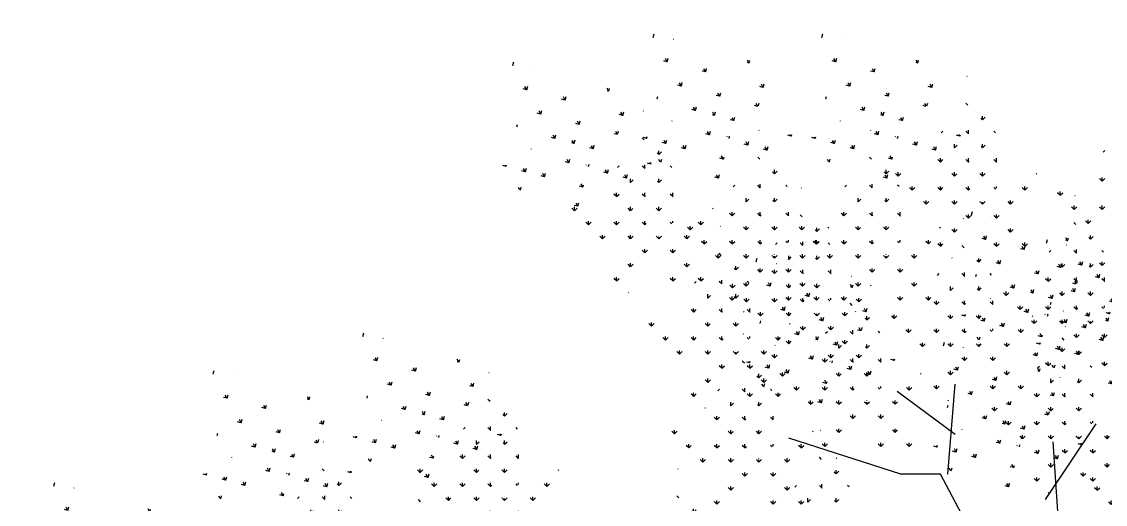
# Model space of a CAD drawing. Header units: inches. Extents: x 35686 to 107650, y -6679 to 46392.
# Drawn here: x 85703 to 89109, y 36298 to 37816 of the extents above; entities that cross this region are included whole.
import ezdxf

# ---------------------------------------------------------------- set-up
doc = ezdxf.new("R2010")
doc.units = ezdxf.units.IN
doc.header["$LTSCALE"] = 500
doc.header["$MEASUREMENT"] = 0
doc.layers.add('APPROVAL-DRG', color=7, linetype='CONTINUOUS')
doc.layers.add('FRONT-ELEVATION', color=7, linetype='CONTINUOUS')

# ---------------------------------------------------------------- blocks, each defined once
blk = doc.blocks.new('TREE3')
at = {"layer": 'FRONT-ELEVATION', "linetype": 'Continuous'}
h = blk.add_hatch(dxfattribs=at)
h.set_pattern_fill('GRASS', color=41, scale=50, angle=30, style=0)
h.set_pattern_definition([(120, (-82624.696, -18350.79), (-48.296291, 12.940952), [9.375, -61.335678]), (75, (-82624.696, -18350.79), (-48.29629, 12.940952), [9.375, -40.625]), (165, (-82624.696, -18350.79), (-12.940952, -48.29629), [9.375, -40.625])])
edge = h.paths.add_edge_path()
edge.add_line((-2411.2, 5300.5), (-2310.9, 5237.2))
edge.add_line((-2310.9, 5237.2), (-2219.6, 5294.3))
edge.add_line((-2219.6, 5294.3), (-2370, 5317.5))
edge.add_line((-2370, 5317.5), (-2285.5, 5398.2))
edge.add_line((-2285.5, 5398.2), (-2343.9, 5494.1))
edge.add_line((-2343.9, 5494.1), (-2341, 5377.1))
edge.add_line((-2341, 5377.1), (-2405.4, 5317.9))
edge.add_line((-2405.4, 5317.9), (-2386.3, 5374.3))
edge.add_line((-2386.3, 5374.3), (-2461, 5491.1))
edge.add_line((-2461, 5491.1), (-2530.9, 5537.6))
edge.add_line((-2530.9, 5537.6), (-2460.9, 5419.4))
edge.add_line((-2460.9, 5419.4), (-2422.8, 5322.8))
edge.add_line((-2422.8, 5322.8), (-2442.3, 5330.8))
edge.add_line((-2442.3, 5330.8), (-2594.6, 5580.7))
edge.add_line((-2594.6, 5580.7), (-2534.7, 5408.4))
edge.add_line((-2534.7, 5408.4), (-2472.2, 5343))
edge.add_line((-2472.2, 5343), (-2533.3, 5367.8))
edge.add_line((-2533.3, 5367.8), (-2586.9, 5465.1))
edge.add_line((-2586.9, 5465.1), (-2559.6, 5334.6))
edge.add_line((-2559.6, 5334.6), (-2446.5, 5316))
edge.add_line((-2446.5, 5316), (-2661.7, 5279.6))
edge.add_line((-2661.7, 5279.6), (-2532.7, 5212))
edge.add_line((-2532.7, 5212), (-2432.7, 5295.9))
edge.add_line((-2432.7, 5295.9), (-2465.9, 5172))
edge.add_line((-2465.9, 5172), (-2395.5, 5156))
edge.add_line((-2395.5, 5156), (-2407.4, 5297.4))
h = blk.add_hatch(dxfattribs=at)
h.set_pattern_fill('GRASS', color=41, scale=50, angle=30, style=0)
h.set_pattern_definition([(120, (-82200.803, -18350.79), (-48.296291, 12.940952), [9.375, -61.335678]), (75, (-82200.803, -18350.79), (-48.29629, 12.940952), [9.375, -40.625]), (165, (-82200.803, -18350.79), (-12.940952, -48.29629), [9.375, -40.625])])
edge = h.paths.add_edge_path()
edge.add_line((-1987.4, 5300.5), (-1887, 5237.2))
edge.add_line((-1887, 5237.2), (-1795.7, 5294.3))
edge.add_line((-1795.7, 5294.3), (-1946.1, 5317.5))
edge.add_line((-1946.1, 5317.5), (-1861.6, 5398.2))
edge.add_line((-1861.6, 5398.2), (-1920, 5494.1))
edge.add_line((-1920, 5494.1), (-1917.1, 5377.1))
edge.add_line((-1917.1, 5377.1), (-1981.5, 5317.9))
edge.add_line((-1981.5, 5317.9), (-1962.4, 5374.3))
edge.add_line((-1962.4, 5374.3), (-2037.1, 5491.1))
edge.add_line((-2037.1, 5491.1), (-2107, 5537.6))
edge.add_line((-2107, 5537.6), (-2037, 5419.4))
edge.add_line((-2037, 5419.4), (-1998.9, 5322.8))
edge.add_line((-1998.9, 5322.8), (-2018.4, 5330.8))
edge.add_line((-2018.4, 5330.8), (-2170.7, 5580.7))
edge.add_line((-2170.7, 5580.7), (-2110.8, 5408.4))
edge.add_line((-2110.8, 5408.4), (-2048.3, 5343))
edge.add_line((-2048.3, 5343), (-2109.4, 5367.8))
edge.add_line((-2109.4, 5367.8), (-2163, 5465.1))
edge.add_line((-2163, 5465.1), (-2135.7, 5334.6))
edge.add_line((-2135.7, 5334.6), (-2022.6, 5316))
edge.add_line((-2022.6, 5316), (-2237.9, 5279.6))
edge.add_line((-2237.9, 5279.6), (-2108.8, 5212))
edge.add_line((-2108.8, 5212), (-2008.8, 5295.9))
edge.add_line((-2008.8, 5295.9), (-2042, 5172))
edge.add_line((-2042, 5172), (-1971.6, 5156))
edge.add_line((-1971.6, 5156), (-1983.5, 5297.4))
h = blk.add_hatch(dxfattribs=at)
h.set_pattern_fill('GRASS', color=41, scale=50, angle=30, style=0)
h.set_pattern_definition([(120, (-82977.94, -18421.36), (-48.296291, 12.940952), [9.375, -61.335678]), (75, (-82977.94, -18421.36), (-48.29629, 12.940952), [9.375, -40.625]), (165, (-82977.94, -18421.36), (-12.940952, -48.29629), [9.375, -40.625])])
edge = h.paths.add_edge_path()
edge.add_line((-2764.5, 5230), (-2664.2, 5166.6))
edge.add_line((-2664.2, 5166.6), (-2572.8, 5223.7))
edge.add_line((-2572.8, 5223.7), (-2723.2, 5247))
edge.add_line((-2723.2, 5247), (-2638.7, 5327.7))
edge.add_line((-2638.7, 5327.7), (-2697.1, 5423.5))
edge.add_line((-2697.1, 5423.5), (-2694.2, 5306.6))
edge.add_line((-2694.2, 5306.6), (-2758.6, 5247.3))
edge.add_line((-2758.6, 5247.3), (-2739.6, 5303.7))
edge.add_line((-2739.6, 5303.7), (-2814.3, 5420.5))
edge.add_line((-2814.3, 5420.5), (-2884.1, 5467))
edge.add_line((-2884.1, 5467), (-2814.1, 5348.8))
edge.add_line((-2814.1, 5348.8), (-2776, 5252.2))
edge.add_line((-2776, 5252.2), (-2795.6, 5260.2))
edge.add_line((-2795.6, 5260.2), (-2947.8, 5510.1))
edge.add_line((-2947.8, 5510.1), (-2887.9, 5337.8))
edge.add_line((-2887.9, 5337.8), (-2825.5, 5272.4))
edge.add_line((-2825.5, 5272.4), (-2886.5, 5297.3))
edge.add_line((-2886.5, 5297.3), (-2940.2, 5394.5))
edge.add_line((-2940.2, 5394.5), (-2912.8, 5264))
edge.add_line((-2912.8, 5264), (-2799.7, 5245.4))
edge.add_line((-2799.7, 5245.4), (-3015, 5209))
edge.add_line((-3015, 5209), (-2885.9, 5141.4))
edge.add_line((-2885.9, 5141.4), (-2785.9, 5225.3))
edge.add_line((-2785.9, 5225.3), (-2819.2, 5101.4))
edge.add_line((-2819.2, 5101.4), (-2748.8, 5085.4))
edge.add_line((-2748.8, 5085.4), (-2760.6, 5226.8))
h = blk.add_hatch(dxfattribs=at)
h.set_pattern_fill('GRASS', color=62, scale=50, style=0)
h.set_pattern_definition([(90, (-83064.927, 24737.462), (-35.355339, 35.355339), [9.375, -61.335678]), (45, (-83064.927, 24737.46), (-35.35534, 35.35534), [9.375, -40.625]), (135, (-83064.927, 24737.46), (-35.35534, -35.35534), [9.375, -40.625])])
edge = h.paths.add_edge_path()
edge.add_line((-1772.4, 5113.4), (-1717.1, 5008.4))
edge.add_line((-1717.1, 5008.4), (-1609.5, 5012.1))
edge.add_line((-1609.5, 5012.1), (-1728.1, 5107.5))
edge.add_line((-1728.1, 5107.5), (-1614.6, 5135.1))
edge.add_line((-1614.6, 5135.1), (-1617.3, 5247.3))
edge.add_line((-1617.3, 5247.3), (-1673.2, 5144.6))
edge.add_line((-1673.2, 5144.6), (-1758.6, 5125.5))
edge.add_line((-1758.6, 5125.5), (-1713.9, 5164.8))
edge.add_line((-1713.9, 5164.8), (-1720.2, 5303.3))
edge.add_line((-1720.2, 5303.3), (-1757.4, 5378.5))
edge.add_line((-1757.4, 5378.5), (-1755.9, 5241.2))
edge.add_line((-1755.9, 5241.2), (-1771.2, 5138.4))
edge.add_line((-1771.2, 5138.4), (-1784.2, 5155.1))
edge.add_line((-1784.2, 5155.1), (-1791.1, 5447.7))
edge.add_line((-1791.1, 5447.7), (-1825.3, 5268.5))
edge.add_line((-1825.3, 5268.5), (-1804, 5180.6))
edge.add_line((-1804, 5180.6), (-1844.4, 5232.7))
edge.add_line((-1844.4, 5232.7), (-1842.3, 5343.7))
edge.add_line((-1842.3, 5343.7), (-1883.8, 5217.1))
edge.add_line((-1883.8, 5217.1), (-1795.2, 5144.4))
edge.add_line((-1795.2, 5144.4), (-1999.8, 5220.5))
edge.add_line((-1999.8, 5220.5), (-1921.8, 5097.4))
edge.add_line((-1921.8, 5097.4), (-1793.3, 5120.1))
edge.add_line((-1793.3, 5120.1), (-1884, 5029.4))
edge.add_line((-1884, 5029.4), (-1831.1, 4980.3))
edge.add_line((-1831.1, 4980.3), (-1770.6, 5108.7))
h = blk.add_hatch(dxfattribs=at)
h.set_pattern_fill('GRASS', color=62, scale=50, style=0)
h.set_pattern_definition([(90, (-82657.834, 24689.053), (-35.355339, 35.355339), [9.375, -61.335678]), (45, (-82657.834, 24689.053), (-35.35534, 35.35534), [9.375, -40.625]), (135, (-82657.834, 24689.053), (-35.35534, -35.35534), [9.375, -40.625])])
edge = h.paths.add_edge_path()
edge.add_line((-1365.3, 5065), (-1310.1, 4960))
edge.add_line((-1310.1, 4960), (-1202.5, 4963.7))
edge.add_line((-1202.5, 4963.7), (-1321, 5059.1))
edge.add_line((-1321, 5059.1), (-1207.5, 5086.7))
edge.add_line((-1207.5, 5086.7), (-1210.2, 5198.9))
edge.add_line((-1210.2, 5198.9), (-1266.1, 5096.2))
edge.add_line((-1266.1, 5096.2), (-1351.5, 5077.1))
edge.add_line((-1351.5, 5077.1), (-1306.8, 5116.4))
edge.add_line((-1306.8, 5116.4), (-1313.1, 5254.9))
edge.add_line((-1313.1, 5254.9), (-1350.4, 5330.1))
edge.add_line((-1350.4, 5330.1), (-1348.8, 5192.8))
edge.add_line((-1348.8, 5192.8), (-1364.2, 5090))
edge.add_line((-1364.2, 5090), (-1377.1, 5106.7))
edge.add_line((-1377.1, 5106.7), (-1384, 5399.3))
edge.add_line((-1384, 5399.3), (-1418.3, 5220.1))
edge.add_line((-1418.3, 5220.1), (-1396.9, 5132.2))
edge.add_line((-1396.9, 5132.2), (-1437.3, 5184.3))
edge.add_line((-1437.3, 5184.3), (-1435.2, 5295.3))
edge.add_line((-1435.2, 5295.3), (-1476.7, 5168.7))
edge.add_line((-1476.7, 5168.7), (-1388.1, 5096))
edge.add_line((-1388.1, 5096), (-1592.7, 5172.1))
edge.add_line((-1592.7, 5172.1), (-1514.7, 5049))
edge.add_line((-1514.7, 5049), (-1386.2, 5071.7))
edge.add_line((-1386.2, 5071.7), (-1476.9, 4981))
edge.add_line((-1476.9, 4981), (-1424, 4931.9))
edge.add_line((-1424, 4931.9), (-1363.5, 5060.3))
h = blk.add_hatch(dxfattribs=at)
h.set_pattern_fill('GRASS', color=62, scale=50, style=0)
h.set_pattern_definition([(90, (-83879.11, 24650.326), (-35.355339, 35.355339), [9.375, -61.335678]), (45, (-83879.11, 24650.326), (-35.35534, 35.35534), [9.375, -40.625]), (135, (-83879.11, 24650.326), (-35.35534, -35.35534), [9.375, -40.625])])
edge = h.paths.add_edge_path()
edge.add_line((-2586.6, 5026.2), (-2531.3, 4921.2))
edge.add_line((-2531.3, 4921.2), (-2423.7, 4925))
edge.add_line((-2423.7, 4925), (-2542.3, 5020.3))
edge.add_line((-2542.3, 5020.3), (-2428.8, 5048))
edge.add_line((-2428.8, 5048), (-2431.4, 5160.2))
edge.add_line((-2431.4, 5160.2), (-2487.4, 5057.4))
edge.add_line((-2487.4, 5057.4), (-2572.8, 5038.3))
edge.add_line((-2572.8, 5038.3), (-2528.1, 5077.7))
edge.add_line((-2528.1, 5077.7), (-2534.4, 5216.2))
edge.add_line((-2534.4, 5216.2), (-2571.6, 5291.3))
edge.add_line((-2571.6, 5291.3), (-2570.1, 5154))
edge.add_line((-2570.1, 5154), (-2585.4, 5051.3))
edge.add_line((-2585.4, 5051.3), (-2598.4, 5068))
edge.add_line((-2598.4, 5068), (-2605.3, 5360.5))
edge.add_line((-2605.3, 5360.5), (-2639.5, 5181.4))
edge.add_line((-2639.5, 5181.4), (-2618.2, 5093.5))
edge.add_line((-2618.2, 5093.5), (-2658.6, 5145.5))
edge.add_line((-2658.6, 5145.5), (-2656.4, 5256.6))
edge.add_line((-2656.4, 5256.6), (-2698, 5129.9))
edge.add_line((-2698, 5129.9), (-2609.4, 5057.2))
edge.add_line((-2609.4, 5057.2), (-2814, 5133.3))
edge.add_line((-2814, 5133.3), (-2736, 5010.3))
edge.add_line((-2736, 5010.3), (-2607.4, 5032.9))
edge.add_line((-2607.4, 5032.9), (-2698.2, 4942.3))
edge.add_line((-2698.2, 4942.3), (-2645.2, 4893.2))
edge.add_line((-2645.2, 4893.2), (-2584.8, 5021.6))
h = blk.add_hatch(dxfattribs=at)
h.set_pattern_fill('GRASS', color=62, scale=50, style=0)
h.set_pattern_definition([(90, (-83588.33, 24601.918), (-35.355339, 35.355339), [9.375, -61.335678]), (45, (-83588.33, 24601.92), (-35.35534, 35.35534), [9.375, -40.625]), (135, (-83588.33, 24601.92), (-35.35534, -35.35534), [9.375, -40.625])])
edge = h.paths.add_edge_path()
edge.add_line((-2295.8, 4977.8), (-2240.5, 4872.8))
edge.add_line((-2240.5, 4872.8), (-2132.9, 4876.6))
edge.add_line((-2132.9, 4876.6), (-2251.5, 4971.9))
edge.add_line((-2251.5, 4971.9), (-2138, 4999.6))
edge.add_line((-2138, 4999.6), (-2140.7, 5111.8))
edge.add_line((-2140.7, 5111.8), (-2196.6, 5009))
edge.add_line((-2196.6, 5009), (-2282, 4989.9))
edge.add_line((-2282, 4989.9), (-2237.3, 5029.3))
edge.add_line((-2237.3, 5029.3), (-2243.6, 5167.8))
edge.add_line((-2243.6, 5167.8), (-2280.9, 5242.9))
edge.add_line((-2280.9, 5242.9), (-2279.3, 5105.6))
edge.add_line((-2279.3, 5105.6), (-2294.6, 5002.9))
edge.add_line((-2294.6, 5002.9), (-2307.6, 5019.6))
edge.add_line((-2307.6, 5019.6), (-2314.5, 5312.1))
edge.add_line((-2314.5, 5312.1), (-2348.8, 5133))
edge.add_line((-2348.8, 5133), (-2327.4, 5045.1))
edge.add_line((-2327.4, 5045.1), (-2367.8, 5097.1))
edge.add_line((-2367.8, 5097.1), (-2365.7, 5208.2))
edge.add_line((-2365.7, 5208.2), (-2407.2, 5081.5))
edge.add_line((-2407.2, 5081.5), (-2318.6, 5008.8))
edge.add_line((-2318.6, 5008.8), (-2523.2, 5084.9))
edge.add_line((-2523.2, 5084.9), (-2445.2, 4961.9))
edge.add_line((-2445.2, 4961.9), (-2316.7, 4984.5))
edge.add_line((-2316.7, 4984.5), (-2407.4, 4893.9))
edge.add_line((-2407.4, 4893.9), (-2354.5, 4844.8))
edge.add_line((-2354.5, 4844.8), (-2294, 4973.2))
h = blk.add_hatch(dxfattribs=at)
h.set_pattern_fill('GRASS', color=62, scale=50, style=0)
h.set_pattern_definition([(90, (-83307.243, 24601.918), (-35.355339, 35.355339), [9.375, -61.335678]), (45, (-83307.243, 24601.92), (-35.35534, 35.35534), [9.375, -40.625]), (135, (-83307.243, 24601.92), (-35.35534, -35.35534), [9.375, -40.625])])
edge = h.paths.add_edge_path()
edge.add_line((-2014.7, 4977.8), (-1959.5, 4872.8))
edge.add_line((-1959.5, 4872.8), (-1851.9, 4876.6))
edge.add_line((-1851.9, 4876.6), (-1970.4, 4971.9))
edge.add_line((-1970.4, 4971.9), (-1856.9, 4999.6))
edge.add_line((-1856.9, 4999.6), (-1859.6, 5111.8))
edge.add_line((-1859.6, 5111.8), (-1915.5, 5009))
edge.add_line((-1915.5, 5009), (-2000.9, 4989.9))
edge.add_line((-2000.9, 4989.9), (-1956.2, 5029.3))
edge.add_line((-1956.2, 5029.3), (-1962.5, 5167.8))
edge.add_line((-1962.5, 5167.8), (-1999.8, 5242.9))
edge.add_line((-1999.8, 5242.9), (-1998.3, 5105.6))
edge.add_line((-1998.3, 5105.6), (-2013.6, 5002.9))
edge.add_line((-2013.6, 5002.9), (-2026.5, 5019.6))
edge.add_line((-2026.5, 5019.6), (-2033.4, 5312.1))
edge.add_line((-2033.4, 5312.1), (-2067.7, 5133))
edge.add_line((-2067.7, 5133), (-2046.3, 5045.1))
edge.add_line((-2046.3, 5045.1), (-2086.7, 5097.1))
edge.add_line((-2086.7, 5097.1), (-2084.6, 5208.2))
edge.add_line((-2084.6, 5208.2), (-2126.1, 5081.5))
edge.add_line((-2126.1, 5081.5), (-2037.5, 5008.8))
edge.add_line((-2037.5, 5008.8), (-2242.1, 5084.9))
edge.add_line((-2242.1, 5084.9), (-2164.1, 4961.9))
edge.add_line((-2164.1, 4961.9), (-2035.6, 4984.5))
edge.add_line((-2035.6, 4984.5), (-2126.3, 4893.9))
edge.add_line((-2126.3, 4893.9), (-2073.4, 4844.8))
edge.add_line((-2073.4, 4844.8), (-2012.9, 4973.2))
h = blk.add_hatch(dxfattribs=at)
h.set_pattern_fill('GRASS', color=62, scale=50, style=0)
h.set_pattern_definition([(90, (-83481.71, 24456.69), (-35.355339, 35.355339), [9.375, -61.335678]), (45, (-83481.71, 24456.69), (-35.35534, 35.35534), [9.375, -40.625]), (135, (-83481.71, 24456.69), (-35.35534, -35.35534), [9.375, -40.625])])
edge = h.paths.add_edge_path()
edge.add_line((-2189.2, 4832.6), (-2133.9, 4727.6))
edge.add_line((-2133.9, 4727.6), (-2026.3, 4731.4))
edge.add_line((-2026.3, 4731.4), (-2144.9, 4826.7))
edge.add_line((-2144.9, 4826.7), (-2031.4, 4854.3))
edge.add_line((-2031.4, 4854.3), (-2034, 4966.6))
edge.add_line((-2034, 4966.6), (-2090, 4863.8))
edge.add_line((-2090, 4863.8), (-2175.4, 4844.7))
edge.add_line((-2175.4, 4844.7), (-2130.7, 4884))
edge.add_line((-2130.7, 4884), (-2137, 5022.5))
edge.add_line((-2137, 5022.5), (-2174.2, 5097.7))
edge.add_line((-2174.2, 5097.7), (-2172.7, 4960.4))
edge.add_line((-2172.7, 4960.4), (-2188, 4857.7))
edge.add_line((-2188, 4857.7), (-2201, 4874.3))
edge.add_line((-2201, 4874.3), (-2207.9, 5166.9))
edge.add_line((-2207.9, 5166.9), (-2242.1, 4987.7))
edge.add_line((-2242.1, 4987.7), (-2220.8, 4899.8))
edge.add_line((-2220.8, 4899.8), (-2261.2, 4951.9))
edge.add_line((-2261.2, 4951.9), (-2259, 5062.9))
edge.add_line((-2259, 5062.9), (-2300.6, 4936.3))
edge.add_line((-2300.6, 4936.3), (-2212, 4863.6))
edge.add_line((-2212, 4863.6), (-2416.6, 4939.7))
edge.add_line((-2416.6, 4939.7), (-2338.6, 4816.6))
edge.add_line((-2338.6, 4816.6), (-2210, 4839.3))
edge.add_line((-2210, 4839.3), (-2300.8, 4748.7))
edge.add_line((-2300.8, 4748.7), (-2247.8, 4699.6))
edge.add_line((-2247.8, 4699.6), (-2187.4, 4828))
h = blk.add_hatch(dxfattribs=at)
h.set_pattern_fill('GRASS', color=42, scale=50, angle=30, style=0)
h.set_pattern_definition([(120, (-81824.01, -18797.73), (-48.296291, 12.940952), [9.375, -61.335678]), (75, (-81824.01, -18797.73), (-48.29629, 12.940952), [9.375, -40.625]), (165, (-81824.01, -18797.73), (-12.940952, -48.29629), [9.375, -40.625])])
edge = h.paths.add_edge_path()
edge.add_line((-1610.6, 4853.6), (-1510.2, 4790.3))
edge.add_line((-1510.2, 4790.3), (-1418.9, 4847.3))
edge.add_line((-1418.9, 4847.3), (-1569.3, 4870.6))
edge.add_line((-1569.3, 4870.6), (-1484.8, 4951.3))
edge.add_line((-1484.8, 4951.3), (-1543.2, 5047.2))
edge.add_line((-1543.2, 5047.2), (-1540.3, 4930.2))
edge.add_line((-1540.3, 4930.2), (-1604.7, 4870.9))
edge.add_line((-1604.7, 4870.9), (-1585.6, 4927.4))
edge.add_line((-1585.6, 4927.4), (-1660.3, 5044.2))
edge.add_line((-1660.3, 5044.2), (-1730.2, 5090.6))
edge.add_line((-1730.2, 5090.6), (-1660.2, 4972.5))
edge.add_line((-1660.2, 4972.5), (-1622.1, 4875.9))
edge.add_line((-1622.1, 4875.9), (-1641.6, 4883.8))
edge.add_line((-1641.6, 4883.8), (-1793.9, 5133.7))
edge.add_line((-1793.9, 5133.7), (-1734, 4961.5))
edge.add_line((-1734, 4961.5), (-1671.5, 4896))
edge.add_line((-1671.5, 4896), (-1732.6, 4920.9))
edge.add_line((-1732.6, 4920.9), (-1786.2, 5018.1))
edge.add_line((-1786.2, 5018.1), (-1758.9, 4887.7))
edge.add_line((-1758.9, 4887.7), (-1645.8, 4869))
edge.add_line((-1645.8, 4869), (-1861.1, 4832.6))
edge.add_line((-1861.1, 4832.6), (-1732, 4765))
edge.add_line((-1732, 4765), (-1632, 4848.9))
edge.add_line((-1632, 4848.9), (-1665.2, 4725.1))
edge.add_line((-1665.2, 4725.1), (-1594.9, 4709))
edge.add_line((-1594.9, 4709), (-1606.7, 4850.5))
h = blk.add_hatch(dxfattribs=at)
h.set_pattern_fill('GRASS', color=62, scale=50, style=0)
h.set_pattern_definition([(90, (-82793.532, 24437.327), (-35.355339, 35.355339), [9.375, -61.335678]), (45, (-82793.53, 24437.327), (-35.35534, 35.35534), [9.375, -40.625]), (135, (-82793.53, 24437.327), (-35.35534, -35.35534), [9.375, -40.625])])
edge = h.paths.add_edge_path()
edge.add_line((-1501, 4813.2), (-1445.7, 4708.3))
edge.add_line((-1445.7, 4708.3), (-1338.2, 4712))
edge.add_line((-1338.2, 4712), (-1456.7, 4807.3))
edge.add_line((-1456.7, 4807.3), (-1343.2, 4835))
edge.add_line((-1343.2, 4835), (-1345.9, 4947.2))
edge.add_line((-1345.9, 4947.2), (-1401.8, 4844.4))
edge.add_line((-1401.8, 4844.4), (-1487.2, 4825.3))
edge.add_line((-1487.2, 4825.3), (-1442.5, 4864.7))
edge.add_line((-1442.5, 4864.7), (-1448.8, 5003.2))
edge.add_line((-1448.8, 5003.2), (-1486.1, 5078.3))
edge.add_line((-1486.1, 5078.3), (-1484.5, 4941))
edge.add_line((-1484.5, 4941), (-1499.9, 4838.3))
edge.add_line((-1499.9, 4838.3), (-1512.8, 4855))
edge.add_line((-1512.8, 4855), (-1519.7, 5147.5))
edge.add_line((-1519.7, 5147.5), (-1554, 4968.4))
edge.add_line((-1554, 4968.4), (-1532.6, 4880.5))
edge.add_line((-1532.6, 4880.5), (-1573, 4932.5))
edge.add_line((-1573, 4932.5), (-1570.9, 5043.6))
edge.add_line((-1570.9, 5043.6), (-1612.4, 4916.9))
edge.add_line((-1612.4, 4916.9), (-1523.8, 4844.2))
edge.add_line((-1523.8, 4844.2), (-1728.4, 4920.3))
edge.add_line((-1728.4, 4920.3), (-1650.4, 4797.3))
edge.add_line((-1650.4, 4797.3), (-1521.9, 4819.9))
edge.add_line((-1521.9, 4819.9), (-1612.6, 4729.3))
edge.add_line((-1612.6, 4729.3), (-1559.7, 4680.2))
edge.add_line((-1559.7, 4680.2), (-1499.2, 4808.6))
h = blk.add_hatch(dxfattribs=at)
h.set_pattern_fill('GRASS', color=62, scale=50, style=0)
h.set_pattern_definition([(90, (-83685.257, 24359.873), (-35.355339, 35.355339), [9.375, -61.335678]), (45, (-83685.257, 24359.873), (-35.35534, 35.35534), [9.375, -40.625]), (135, (-83685.257, 24359.873), (-35.35534, -35.35534), [9.375, -40.625])])
edge = h.paths.add_edge_path()
edge.add_line((-2392.7, 4735.8), (-2337.5, 4630.8))
edge.add_line((-2337.5, 4630.8), (-2229.9, 4634.5))
edge.add_line((-2229.9, 4634.5), (-2348.5, 4729.9))
edge.add_line((-2348.5, 4729.9), (-2234.9, 4757.5))
edge.add_line((-2234.9, 4757.5), (-2237.6, 4869.8))
edge.add_line((-2237.6, 4869.8), (-2293.5, 4767))
edge.add_line((-2293.5, 4767), (-2379, 4747.9))
edge.add_line((-2379, 4747.9), (-2334.2, 4787.2))
edge.add_line((-2334.2, 4787.2), (-2340.5, 4925.7))
edge.add_line((-2340.5, 4925.7), (-2377.8, 5000.9))
edge.add_line((-2377.8, 5000.9), (-2376.3, 4863.6))
edge.add_line((-2376.3, 4863.6), (-2391.6, 4760.9))
edge.add_line((-2391.6, 4760.9), (-2404.5, 4777.5))
edge.add_line((-2404.5, 4777.5), (-2411.4, 5070.1))
edge.add_line((-2411.4, 5070.1), (-2445.7, 4890.9))
edge.add_line((-2445.7, 4890.9), (-2424.3, 4803))
edge.add_line((-2424.3, 4803), (-2464.7, 4855.1))
edge.add_line((-2464.7, 4855.1), (-2462.6, 4966.1))
edge.add_line((-2462.6, 4966.1), (-2504.1, 4839.5))
edge.add_line((-2504.1, 4839.5), (-2415.5, 4766.8))
edge.add_line((-2415.5, 4766.8), (-2620.1, 4842.9))
edge.add_line((-2620.1, 4842.9), (-2542.1, 4719.8))
edge.add_line((-2542.1, 4719.8), (-2413.6, 4742.5))
edge.add_line((-2413.6, 4742.5), (-2504.3, 4651.8))
edge.add_line((-2504.3, 4651.8), (-2451.4, 4602.7))
edge.add_line((-2451.4, 4602.7), (-2390.9, 4731.1))
h = blk.add_hatch(dxfattribs=at)
h.set_pattern_fill('GRASS', color=62, scale=50, style=0)
h.set_pattern_definition([(90, (-83074.62, 24379.237), (-35.355339, 35.355339), [9.375, -61.335678]), (45, (-83074.62, 24379.237), (-35.35534, 35.35534), [9.375, -40.625]), (135, (-83074.62, 24379.237), (-35.35534, -35.35534), [9.375, -40.625])])
edge = h.paths.add_edge_path()
edge.add_line((-1782.1, 4755.1), (-1726.8, 4650.2))
edge.add_line((-1726.8, 4650.2), (-1619.2, 4653.9))
edge.add_line((-1619.2, 4653.9), (-1737.8, 4749.2))
edge.add_line((-1737.8, 4749.2), (-1624.3, 4776.9))
edge.add_line((-1624.3, 4776.9), (-1627, 4889.1))
edge.add_line((-1627, 4889.1), (-1682.9, 4786.3))
edge.add_line((-1682.9, 4786.3), (-1768.3, 4767.2))
edge.add_line((-1768.3, 4767.2), (-1723.6, 4806.6))
edge.add_line((-1723.6, 4806.6), (-1729.9, 4945.1))
edge.add_line((-1729.9, 4945.1), (-1767.1, 5020.2))
edge.add_line((-1767.1, 5020.2), (-1765.6, 4882.9))
edge.add_line((-1765.6, 4882.9), (-1780.9, 4780.2))
edge.add_line((-1780.9, 4780.2), (-1793.9, 4796.9))
edge.add_line((-1793.9, 4796.9), (-1800.8, 5089.4))
edge.add_line((-1800.8, 5089.4), (-1835, 4910.3))
edge.add_line((-1835, 4910.3), (-1813.7, 4822.4))
edge.add_line((-1813.7, 4822.4), (-1854.1, 4874.4))
edge.add_line((-1854.1, 4874.4), (-1852, 4985.5))
edge.add_line((-1852, 4985.5), (-1893.5, 4858.9))
edge.add_line((-1893.5, 4858.9), (-1804.9, 4786.2))
edge.add_line((-1804.9, 4786.2), (-2009.5, 4862.3))
edge.add_line((-2009.5, 4862.3), (-1931.5, 4739.2))
edge.add_line((-1931.5, 4739.2), (-1802.9, 4761.8))
edge.add_line((-1802.9, 4761.8), (-1893.7, 4671.2))
edge.add_line((-1893.7, 4671.2), (-1840.8, 4622.1))
edge.add_line((-1840.8, 4622.1), (-1780.3, 4750.5))
h = blk.add_hatch(dxfattribs=at)
h.set_pattern_fill('GRASS', color=42, scale=50, angle=30, style=0)
h.set_pattern_definition([(120, (-81635.613, -18868.3), (-48.296291, 12.940952), [9.375, -61.335678]), (75, (-81635.613, -18868.3), (-48.29629, 12.940952), [9.375, -40.625]), (165, (-81635.613, -18868.3), (-12.940952, -48.29629), [9.375, -40.625])])
edge = h.paths.add_edge_path()
edge.add_line((-1422.2, 4783), (-1321.8, 4719.7))
edge.add_line((-1321.8, 4719.7), (-1230.5, 4776.8))
edge.add_line((-1230.5, 4776.8), (-1380.9, 4800))
edge.add_line((-1380.9, 4800), (-1296.4, 4880.7))
edge.add_line((-1296.4, 4880.7), (-1354.8, 4976.6))
edge.add_line((-1354.8, 4976.6), (-1351.9, 4859.6))
edge.add_line((-1351.9, 4859.6), (-1416.3, 4800.4))
edge.add_line((-1416.3, 4800.4), (-1397.2, 4856.8))
edge.add_line((-1397.2, 4856.8), (-1471.9, 4973.6))
edge.add_line((-1471.9, 4973.6), (-1541.8, 5020.1))
edge.add_line((-1541.8, 5020.1), (-1471.8, 4901.9))
edge.add_line((-1471.8, 4901.9), (-1433.7, 4805.3))
edge.add_line((-1433.7, 4805.3), (-1453.2, 4813.3))
edge.add_line((-1453.2, 4813.3), (-1605.5, 5063.2))
edge.add_line((-1605.5, 5063.2), (-1545.6, 4890.9))
edge.add_line((-1545.6, 4890.9), (-1483.1, 4825.4))
edge.add_line((-1483.1, 4825.4), (-1544.2, 4850.3))
edge.add_line((-1544.2, 4850.3), (-1597.8, 4947.6))
edge.add_line((-1597.8, 4947.6), (-1570.5, 4817.1))
edge.add_line((-1570.5, 4817.1), (-1457.4, 4798.5))
edge.add_line((-1457.4, 4798.5), (-1672.7, 4762.1))
edge.add_line((-1672.7, 4762.1), (-1543.6, 4694.5))
edge.add_line((-1543.6, 4694.5), (-1443.6, 4778.4))
edge.add_line((-1443.6, 4778.4), (-1476.8, 4654.5))
edge.add_line((-1476.8, 4654.5), (-1406.5, 4638.5))
edge.add_line((-1406.5, 4638.5), (-1418.3, 4779.9))
h = blk.add_hatch(dxfattribs=at)
h.set_pattern_fill('GRASS', color=42, scale=50, angle=30, style=0)
h.set_pattern_definition([(120, (-82365.65, -18915.345), (-48.296291, 12.940952), [9.375, -61.335678]), (75, (-82365.65, -18915.345), (-48.29629, 12.940952), [9.375, -40.625]), (165, (-82365.65, -18915.345), (-12.940952, -48.29629), [9.375, -40.625])])
edge = h.paths.add_edge_path()
edge.add_line((-2152.2, 4736), (-2051.9, 4672.7))
edge.add_line((-2051.9, 4672.7), (-1960.6, 4729.7))
edge.add_line((-1960.6, 4729.7), (-2110.9, 4753))
edge.add_line((-2110.9, 4753), (-2026.4, 4833.7))
edge.add_line((-2026.4, 4833.7), (-2084.8, 4929.6))
edge.add_line((-2084.8, 4929.6), (-2081.9, 4812.6))
edge.add_line((-2081.9, 4812.6), (-2146.3, 4753.3))
edge.add_line((-2146.3, 4753.3), (-2127.3, 4809.7))
edge.add_line((-2127.3, 4809.7), (-2202, 4926.5))
edge.add_line((-2202, 4926.5), (-2271.8, 4973))
edge.add_line((-2271.8, 4973), (-2201.8, 4854.9))
edge.add_line((-2201.8, 4854.9), (-2163.8, 4758.3))
edge.add_line((-2163.8, 4758.3), (-2183.3, 4766.2))
edge.add_line((-2183.3, 4766.2), (-2335.5, 5016.1))
edge.add_line((-2335.5, 5016.1), (-2275.6, 4843.8))
edge.add_line((-2275.6, 4843.8), (-2213.2, 4778.4))
edge.add_line((-2213.2, 4778.4), (-2274.2, 4803.3))
edge.add_line((-2274.2, 4803.3), (-2327.9, 4900.5))
edge.add_line((-2327.9, 4900.5), (-2300.6, 4770.1))
edge.add_line((-2300.6, 4770.1), (-2187.4, 4751.4))
edge.add_line((-2187.4, 4751.4), (-2402.7, 4715))
edge.add_line((-2402.7, 4715), (-2273.6, 4647.4))
edge.add_line((-2273.6, 4647.4), (-2173.6, 4731.3))
edge.add_line((-2173.6, 4731.3), (-2206.9, 4607.5))
edge.add_line((-2206.9, 4607.5), (-2136.5, 4591.4))
edge.add_line((-2136.5, 4591.4), (-2148.3, 4732.9))
h = blk.add_hatch(dxfattribs=at)
h.set_pattern_fill('GRASS', color=62, scale=50, style=0)
h.set_pattern_definition([(90, (-83355.706, 24234.01), (-35.355339, 35.355339), [9.375, -61.335678]), (45, (-83355.706, 24234.01), (-35.35534, 35.35534), [9.375, -40.625]), (135, (-83355.706, 24234.01), (-35.35534, -35.35534), [9.375, -40.625])])
edge = h.paths.add_edge_path()
edge.add_line((-2063.2, 4609.9), (-2007.9, 4504.9))
edge.add_line((-2007.9, 4504.9), (-1900.3, 4508.7))
edge.add_line((-1900.3, 4508.7), (-2018.9, 4604))
edge.add_line((-2018.9, 4604), (-1905.4, 4631.7))
edge.add_line((-1905.4, 4631.7), (-1908, 4743.9))
edge.add_line((-1908, 4743.9), (-1964, 4641.1))
edge.add_line((-1964, 4641.1), (-2049.4, 4622))
edge.add_line((-2049.4, 4622), (-2004.7, 4661.4))
edge.add_line((-2004.7, 4661.4), (-2011, 4799.9))
edge.add_line((-2011, 4799.9), (-2048.2, 4875))
edge.add_line((-2048.2, 4875), (-2046.7, 4737.7))
edge.add_line((-2046.7, 4737.7), (-2062, 4635))
edge.add_line((-2062, 4635), (-2075, 4651.7))
edge.add_line((-2075, 4651.7), (-2081.9, 4944.2))
edge.add_line((-2081.9, 4944.2), (-2116.1, 4765.1))
edge.add_line((-2116.1, 4765.1), (-2094.8, 4677.2))
edge.add_line((-2094.8, 4677.2), (-2135.2, 4729.2))
edge.add_line((-2135.2, 4729.2), (-2133, 4840.3))
edge.add_line((-2133, 4840.3), (-2174.6, 4713.6))
edge.add_line((-2174.6, 4713.6), (-2086, 4640.9))
edge.add_line((-2086, 4640.9), (-2290.6, 4717))
edge.add_line((-2290.6, 4717), (-2212.6, 4593.9))
edge.add_line((-2212.6, 4593.9), (-2084, 4616.6))
edge.add_line((-2084, 4616.6), (-2174.8, 4526))
edge.add_line((-2174.8, 4526), (-2121.8, 4476.9))
edge.add_line((-2121.8, 4476.9), (-2061.3, 4605.3))
h = blk.add_hatch(dxfattribs=at)
h.set_pattern_fill('GRASS', color=62, scale=50, style=0)
h.set_pattern_definition([(90, (-82822.61, 24146.874), (-35.355339, 35.355339), [9.375, -61.335678]), (45, (-82822.61, 24146.874), (-35.35534, 35.35534), [9.375, -40.625]), (135, (-82822.61, 24146.874), (-35.35534, -35.35534), [9.375, -40.625])])
edge = h.paths.add_edge_path()
edge.add_line((-1530.1, 4522.8), (-1474.8, 4417.8))
edge.add_line((-1474.8, 4417.8), (-1367.2, 4421.5))
edge.add_line((-1367.2, 4421.5), (-1485.8, 4516.9))
edge.add_line((-1485.8, 4516.9), (-1372.3, 4544.5))
edge.add_line((-1372.3, 4544.5), (-1374.9, 4656.8))
edge.add_line((-1374.9, 4656.8), (-1430.9, 4554))
edge.add_line((-1430.9, 4554), (-1516.3, 4534.9))
edge.add_line((-1516.3, 4534.9), (-1471.6, 4574.2))
edge.add_line((-1471.6, 4574.2), (-1477.9, 4712.7))
edge.add_line((-1477.9, 4712.7), (-1515.1, 4787.9))
edge.add_line((-1515.1, 4787.9), (-1513.6, 4650.6))
edge.add_line((-1513.6, 4650.6), (-1528.9, 4547.9))
edge.add_line((-1528.9, 4547.9), (-1541.9, 4564.5))
edge.add_line((-1541.9, 4564.5), (-1548.8, 4857.1))
edge.add_line((-1548.8, 4857.1), (-1583, 4677.9))
edge.add_line((-1583, 4677.9), (-1561.7, 4590))
edge.add_line((-1561.7, 4590), (-1602.1, 4642.1))
edge.add_line((-1602.1, 4642.1), (-1599.9, 4753.1))
edge.add_line((-1599.9, 4753.1), (-1641.5, 4626.5))
edge.add_line((-1641.5, 4626.5), (-1552.9, 4553.8))
edge.add_line((-1552.9, 4553.8), (-1757.5, 4629.9))
edge.add_line((-1757.5, 4629.9), (-1679.5, 4506.8))
edge.add_line((-1679.5, 4506.8), (-1550.9, 4529.5))
edge.add_line((-1550.9, 4529.5), (-1641.7, 4438.8))
edge.add_line((-1641.7, 4438.8), (-1588.7, 4389.7))
edge.add_line((-1588.7, 4389.7), (-1528.3, 4518.1))
h = blk.add_hatch(dxfattribs=at)
h.set_pattern_fill('GRASS', color=41, scale=50, angle=30, style=0)
h.set_pattern_definition([(120, (-83354.733, -19103.53), (-48.296291, 12.940952), [9.375, -61.335678]), (75, (-83354.733, -19103.53), (-48.29629, 12.940952), [9.375, -40.625]), (165, (-83354.733, -19103.53), (-12.940952, -48.29629), [9.375, -40.625])])
edge = h.paths.add_edge_path()
edge.add_line((-3141.3, 4547.8), (-3040.9, 4484.5))
edge.add_line((-3040.9, 4484.5), (-2949.6, 4541.5))
edge.add_line((-2949.6, 4541.5), (-3100, 4564.8))
edge.add_line((-3100, 4564.8), (-3015.5, 4645.5))
edge.add_line((-3015.5, 4645.5), (-3073.9, 4741.4))
edge.add_line((-3073.9, 4741.4), (-3071, 4624.4))
edge.add_line((-3071, 4624.4), (-3135.4, 4565.1))
edge.add_line((-3135.4, 4565.1), (-3116.4, 4621.6))
edge.add_line((-3116.4, 4621.6), (-3191.1, 4738.4))
edge.add_line((-3191.1, 4738.4), (-3260.9, 4784.8))
edge.add_line((-3260.9, 4784.8), (-3190.9, 4666.7))
edge.add_line((-3190.9, 4666.7), (-3152.8, 4570.1))
edge.add_line((-3152.8, 4570.1), (-3172.4, 4578))
edge.add_line((-3172.4, 4578), (-3324.6, 4827.9))
edge.add_line((-3324.6, 4827.9), (-3264.7, 4655.7))
edge.add_line((-3264.7, 4655.7), (-3202.3, 4590.2))
edge.add_line((-3202.3, 4590.2), (-3263.3, 4615.1))
edge.add_line((-3263.3, 4615.1), (-3317, 4712.3))
edge.add_line((-3317, 4712.3), (-3289.6, 4581.9))
edge.add_line((-3289.6, 4581.9), (-3176.5, 4563.2))
edge.add_line((-3176.5, 4563.2), (-3391.8, 4526.8))
edge.add_line((-3391.8, 4526.8), (-3262.7, 4459.2))
edge.add_line((-3262.7, 4459.2), (-3162.7, 4543.1))
edge.add_line((-3162.7, 4543.1), (-3196, 4419.3))
edge.add_line((-3196, 4419.3), (-3125.6, 4403.2))
edge.add_line((-3125.6, 4403.2), (-3137.4, 4544.7))
h = blk.add_hatch(dxfattribs=at)
h.set_pattern_fill('GRASS', color=62, scale=50, style=0)
h.set_pattern_definition([(90, (-83627.1, 24088.784), (-35.355339, 35.355339), [9.375, -61.335678]), (45, (-83627.1, 24088.784), (-35.35534, 35.35534), [9.375, -40.625]), (135, (-83627.1, 24088.784), (-35.35534, -35.35534), [9.375, -40.625])])
edge = h.paths.add_edge_path()
edge.add_line((-2334.6, 4464.7), (-2279.3, 4359.7))
edge.add_line((-2279.3, 4359.7), (-2171.7, 4363.5))
edge.add_line((-2171.7, 4363.5), (-2290.3, 4458.8))
edge.add_line((-2290.3, 4458.8), (-2176.8, 4486.4))
edge.add_line((-2176.8, 4486.4), (-2179.4, 4598.7))
edge.add_line((-2179.4, 4598.7), (-2235.4, 4495.9))
edge.add_line((-2235.4, 4495.9), (-2320.8, 4476.8))
edge.add_line((-2320.8, 4476.8), (-2276.1, 4516.1))
edge.add_line((-2276.1, 4516.1), (-2282.4, 4654.6))
edge.add_line((-2282.4, 4654.6), (-2319.6, 4729.8))
edge.add_line((-2319.6, 4729.8), (-2318.1, 4592.5))
edge.add_line((-2318.1, 4592.5), (-2333.4, 4489.8))
edge.add_line((-2333.4, 4489.8), (-2346.4, 4506.4))
edge.add_line((-2346.4, 4506.4), (-2353.3, 4799))
edge.add_line((-2353.3, 4799), (-2387.5, 4619.8))
edge.add_line((-2387.5, 4619.8), (-2366.2, 4531.9))
edge.add_line((-2366.2, 4531.9), (-2406.6, 4584))
edge.add_line((-2406.6, 4584), (-2404.4, 4695))
edge.add_line((-2404.4, 4695), (-2446, 4568.4))
edge.add_line((-2446, 4568.4), (-2357.3, 4495.7))
edge.add_line((-2357.3, 4495.7), (-2562, 4571.8))
edge.add_line((-2562, 4571.8), (-2484, 4448.7))
edge.add_line((-2484, 4448.7), (-2355.4, 4471.4))
edge.add_line((-2355.4, 4471.4), (-2446.2, 4380.7))
edge.add_line((-2446.2, 4380.7), (-2393.2, 4331.7))
edge.add_line((-2393.2, 4331.7), (-2332.7, 4460.1))
h = blk.add_hatch(dxfattribs=at)
h.set_pattern_fill('GRASS', color=42, scale=50, angle=30, style=0)
h.set_pattern_definition([(120, (-81894.66, -19127.053), (-48.296291, 12.940952), [9.375, -61.335678]), (75, (-81894.66, -19127.053), (-48.29629, 12.940952), [9.375, -40.625]), (165, (-81894.66, -19127.053), (-12.940952, -48.29629), [9.375, -40.625])])
edge = h.paths.add_edge_path()
edge.add_line((-1681.2, 4524.3), (-1580.9, 4461))
edge.add_line((-1580.9, 4461), (-1489.6, 4518))
edge.add_line((-1489.6, 4518), (-1639.9, 4541.3))
edge.add_line((-1639.9, 4541.3), (-1555.4, 4622))
edge.add_line((-1555.4, 4622), (-1613.9, 4717.8))
edge.add_line((-1613.9, 4717.8), (-1610.9, 4600.9))
edge.add_line((-1610.9, 4600.9), (-1675.3, 4541.6))
edge.add_line((-1675.3, 4541.6), (-1656.3, 4598))
edge.add_line((-1656.3, 4598), (-1731, 4714.8))
edge.add_line((-1731, 4714.8), (-1800.8, 4761.3))
edge.add_line((-1800.8, 4761.3), (-1730.9, 4643.1))
edge.add_line((-1730.9, 4643.1), (-1692.8, 4546.5))
edge.add_line((-1692.8, 4546.5), (-1712.3, 4554.5))
edge.add_line((-1712.3, 4554.5), (-1864.6, 4804.4))
edge.add_line((-1864.6, 4804.4), (-1804.6, 4632.1))
edge.add_line((-1804.6, 4632.1), (-1742.2, 4566.7))
edge.add_line((-1742.2, 4566.7), (-1803.2, 4591.6))
edge.add_line((-1803.2, 4591.6), (-1856.9, 4688.8))
edge.add_line((-1856.9, 4688.8), (-1829.6, 4558.4))
edge.add_line((-1829.6, 4558.4), (-1716.4, 4539.7))
edge.add_line((-1716.4, 4539.7), (-1931.7, 4503.3))
edge.add_line((-1931.7, 4503.3), (-1802.6, 4435.7))
edge.add_line((-1802.6, 4435.7), (-1702.6, 4519.6))
edge.add_line((-1702.6, 4519.6), (-1735.9, 4395.8))
edge.add_line((-1735.9, 4395.8), (-1665.5, 4379.7))
edge.add_line((-1665.5, 4379.7), (-1677.3, 4521.1))
h = blk.add_hatch(dxfattribs=at)
h.set_pattern_fill('GRASS', color=41, scale=50, angle=30, style=0)
h.set_pattern_definition([(120, (-83731.526, -19197.622), (-48.296291, 12.940952), [9.375, -61.335678]), (75, (-83731.526, -19197.62), (-48.29629, 12.940952), [9.375, -40.625]), (165, (-83731.526, -19197.62), (-12.940952, -48.29629), [9.375, -40.625])])
edge = h.paths.add_edge_path()
edge.add_line((-3518.1, 4453.7), (-3417.7, 4390.4))
edge.add_line((-3417.7, 4390.4), (-3326.4, 4447.4))
edge.add_line((-3326.4, 4447.4), (-3476.8, 4470.7))
edge.add_line((-3476.8, 4470.7), (-3392.3, 4551.4))
edge.add_line((-3392.3, 4551.4), (-3450.7, 4647.3))
edge.add_line((-3450.7, 4647.3), (-3447.8, 4530.3))
edge.add_line((-3447.8, 4530.3), (-3512.2, 4471))
edge.add_line((-3512.2, 4471), (-3493.2, 4527.5))
edge.add_line((-3493.2, 4527.5), (-3567.9, 4644.3))
edge.add_line((-3567.9, 4644.3), (-3637.7, 4690.7))
edge.add_line((-3637.7, 4690.7), (-3567.7, 4572.6))
edge.add_line((-3567.7, 4572.6), (-3529.6, 4476))
edge.add_line((-3529.6, 4476), (-3549.2, 4483.9))
edge.add_line((-3549.2, 4483.9), (-3701.4, 4733.8))
edge.add_line((-3701.4, 4733.8), (-3641.5, 4561.6))
edge.add_line((-3641.5, 4561.6), (-3579.1, 4496.1))
edge.add_line((-3579.1, 4496.1), (-3640.1, 4521))
edge.add_line((-3640.1, 4521), (-3693.8, 4618.2))
edge.add_line((-3693.8, 4618.2), (-3666.4, 4487.8))
edge.add_line((-3666.4, 4487.8), (-3553.3, 4469.1))
edge.add_line((-3553.3, 4469.1), (-3768.6, 4432.7))
edge.add_line((-3768.6, 4432.7), (-3639.5, 4365.1))
edge.add_line((-3639.5, 4365.1), (-3539.5, 4449))
edge.add_line((-3539.5, 4449), (-3572.8, 4325.2))
edge.add_line((-3572.8, 4325.2), (-3502.4, 4309.1))
edge.add_line((-3502.4, 4309.1), (-3514.2, 4450.6))
h = blk.add_hatch(dxfattribs=at)
h.set_pattern_fill('GRASS', color=62, scale=50, style=0)
h.set_pattern_definition([(90, (-84266.817, 23991.966), (-35.355339, 35.355339), [9.375, -61.335678]), (45, (-84266.817, 23991.966), (-35.35534, 35.35534), [9.375, -40.625]), (135, (-84266.817, 23991.966), (-35.35534, -35.35534), [9.375, -40.625])])
edge = h.paths.add_edge_path()
edge.add_line((-2974.3, 4367.9), (-2919, 4262.9))
edge.add_line((-2919, 4262.9), (-2811.4, 4266.6))
edge.add_line((-2811.4, 4266.6), (-2930, 4362))
edge.add_line((-2930, 4362), (-2816.5, 4389.6))
edge.add_line((-2816.5, 4389.6), (-2819.1, 4501.9))
edge.add_line((-2819.1, 4501.9), (-2875.1, 4399.1))
edge.add_line((-2875.1, 4399.1), (-2960.5, 4380))
edge.add_line((-2960.5, 4380), (-2915.8, 4419.3))
edge.add_line((-2915.8, 4419.3), (-2922.1, 4557.8))
edge.add_line((-2922.1, 4557.8), (-2959.3, 4633))
edge.add_line((-2959.3, 4633), (-2957.8, 4495.7))
edge.add_line((-2957.8, 4495.7), (-2973.1, 4393))
edge.add_line((-2973.1, 4393), (-2986.1, 4409.6))
edge.add_line((-2986.1, 4409.6), (-2993, 4702.2))
edge.add_line((-2993, 4702.2), (-3027.2, 4523))
edge.add_line((-3027.2, 4523), (-3005.9, 4435.1))
edge.add_line((-3005.9, 4435.1), (-3046.3, 4487.2))
edge.add_line((-3046.3, 4487.2), (-3044.1, 4598.2))
edge.add_line((-3044.1, 4598.2), (-3085.7, 4471.6))
edge.add_line((-3085.7, 4471.6), (-2997.1, 4398.9))
edge.add_line((-2997.1, 4398.9), (-3201.7, 4475))
edge.add_line((-3201.7, 4475), (-3123.7, 4351.9))
edge.add_line((-3123.7, 4351.9), (-2995.1, 4374.6))
edge.add_line((-2995.1, 4374.6), (-3085.9, 4283.9))
edge.add_line((-3085.9, 4283.9), (-3033, 4234.8))
edge.add_line((-3033, 4234.8), (-2972.5, 4363.2))
h = blk.add_hatch(dxfattribs=at)
h.set_pattern_fill('GRASS', color=62, scale=50, style=0)
h.set_pattern_definition([(90, (-82599.68, 23982.284), (-35.355339, 35.355339), [9.375, -61.335678]), (45, (-82599.68, 23982.284), (-35.35534, 35.35534), [9.375, -40.625]), (135, (-82599.68, 23982.284), (-35.35534, -35.35534), [9.375, -40.625])])
edge = h.paths.add_edge_path()
edge.add_line((-1307.1, 4358.2), (-1251.9, 4253.2))
edge.add_line((-1251.9, 4253.2), (-1144.3, 4257))
edge.add_line((-1144.3, 4257), (-1262.9, 4352.3))
edge.add_line((-1262.9, 4352.3), (-1149.4, 4379.9))
edge.add_line((-1149.4, 4379.9), (-1152, 4492.2))
edge.add_line((-1152, 4492.2), (-1208, 4389.4))
edge.add_line((-1208, 4389.4), (-1293.4, 4370.3))
edge.add_line((-1293.4, 4370.3), (-1248.7, 4409.6))
edge.add_line((-1248.7, 4409.6), (-1255, 4548.1))
edge.add_line((-1255, 4548.1), (-1292.2, 4623.3))
edge.add_line((-1292.2, 4623.3), (-1290.7, 4486))
edge.add_line((-1290.7, 4486), (-1306, 4383.3))
edge.add_line((-1306, 4383.3), (-1318.9, 4399.9))
edge.add_line((-1318.9, 4399.9), (-1325.8, 4692.5))
edge.add_line((-1325.8, 4692.5), (-1360.1, 4513.3))
edge.add_line((-1360.1, 4513.3), (-1338.7, 4425.4))
edge.add_line((-1338.7, 4425.4), (-1379.1, 4477.5))
edge.add_line((-1379.1, 4477.5), (-1377, 4588.5))
edge.add_line((-1377, 4588.5), (-1418.6, 4461.9))
edge.add_line((-1418.6, 4461.9), (-1329.9, 4389.2))
edge.add_line((-1329.9, 4389.2), (-1534.6, 4465.3))
edge.add_line((-1534.6, 4465.3), (-1456.6, 4342.2))
edge.add_line((-1456.6, 4342.2), (-1328, 4364.9))
edge.add_line((-1328, 4364.9), (-1418.7, 4274.2))
edge.add_line((-1418.7, 4274.2), (-1365.8, 4225.2))
edge.add_line((-1365.8, 4225.2), (-1305.3, 4353.6))
h = blk.add_hatch(dxfattribs=at)
h.set_pattern_fill('GRASS', color=62, scale=50, style=0)
h.set_pattern_definition([(90, (-83433.248, 23846.74), (-35.355339, 35.355339), [9.375, -61.335678]), (45, (-83433.25, 23846.74), (-35.35534, 35.35534), [9.375, -40.625]), (135, (-83433.25, 23846.74), (-35.35534, -35.35534), [9.375, -40.625])])
edge = h.paths.add_edge_path()
edge.add_line((-2140.7, 4222.6), (-2085.5, 4117.7))
edge.add_line((-2085.5, 4117.7), (-1977.9, 4121.4))
edge.add_line((-1977.9, 4121.4), (-2096.5, 4216.7))
edge.add_line((-2096.5, 4216.7), (-1982.9, 4244.4))
edge.add_line((-1982.9, 4244.4), (-1985.6, 4356.6))
edge.add_line((-1985.6, 4356.6), (-2041.5, 4253.9))
edge.add_line((-2041.5, 4253.9), (-2126.9, 4234.8))
edge.add_line((-2126.9, 4234.8), (-2082.2, 4274.1))
edge.add_line((-2082.2, 4274.1), (-2088.5, 4412.6))
edge.add_line((-2088.5, 4412.6), (-2125.8, 4487.7))
edge.add_line((-2125.8, 4487.7), (-2124.3, 4350.4))
edge.add_line((-2124.3, 4350.4), (-2139.6, 4247.7))
edge.add_line((-2139.6, 4247.7), (-2152.5, 4264.4))
edge.add_line((-2152.5, 4264.4), (-2159.4, 4556.9))
edge.add_line((-2159.4, 4556.9), (-2193.7, 4377.8))
edge.add_line((-2193.7, 4377.8), (-2172.3, 4289.9))
edge.add_line((-2172.3, 4289.9), (-2212.7, 4341.9))
edge.add_line((-2212.7, 4341.9), (-2210.6, 4453))
edge.add_line((-2210.6, 4453), (-2252.1, 4326.4))
edge.add_line((-2252.1, 4326.4), (-2163.5, 4253.7))
edge.add_line((-2163.5, 4253.7), (-2368.1, 4329.8))
edge.add_line((-2368.1, 4329.8), (-2290.1, 4206.7))
edge.add_line((-2290.1, 4206.7), (-2161.6, 4229.3))
edge.add_line((-2161.6, 4229.3), (-2252.3, 4138.7))
edge.add_line((-2252.3, 4138.7), (-2199.4, 4089.6))
edge.add_line((-2199.4, 4089.6), (-2138.9, 4218))
h = blk.add_hatch(dxfattribs=at)
h.set_pattern_fill('GRASS', color=62, scale=50, style=0)
h.set_pattern_definition([(90, (-84683.6, 23817.694), (-35.355339, 35.355339), [9.375, -61.335678]), (45, (-84683.6, 23817.694), (-35.35534, 35.35534), [9.375, -40.625]), (135, (-84683.6, 23817.694), (-35.35534, -35.35534), [9.375, -40.625])])
edge = h.paths.add_edge_path()
edge.add_line((-3391.1, 4193.6), (-3335.8, 4088.6))
edge.add_line((-3335.8, 4088.6), (-3228.2, 4092.4))
edge.add_line((-3228.2, 4092.4), (-3346.8, 4187.7))
edge.add_line((-3346.8, 4187.7), (-3233.3, 4215.3))
edge.add_line((-3233.3, 4215.3), (-3235.9, 4327.6))
edge.add_line((-3235.9, 4327.6), (-3291.9, 4224.8))
edge.add_line((-3291.9, 4224.8), (-3377.3, 4205.7))
edge.add_line((-3377.3, 4205.7), (-3332.6, 4245))
edge.add_line((-3332.6, 4245), (-3338.9, 4383.5))
edge.add_line((-3338.9, 4383.5), (-3376.1, 4458.7))
edge.add_line((-3376.1, 4458.7), (-3374.6, 4321.4))
edge.add_line((-3374.6, 4321.4), (-3389.9, 4218.7))
edge.add_line((-3389.9, 4218.7), (-3402.9, 4235.3))
edge.add_line((-3402.9, 4235.3), (-3409.8, 4527.9))
edge.add_line((-3409.8, 4527.9), (-3444, 4348.7))
edge.add_line((-3444, 4348.7), (-3422.7, 4260.8))
edge.add_line((-3422.7, 4260.8), (-3463.1, 4312.9))
edge.add_line((-3463.1, 4312.9), (-3460.9, 4423.9))
edge.add_line((-3460.9, 4423.9), (-3502.5, 4297.3))
edge.add_line((-3502.5, 4297.3), (-3413.8, 4224.6))
edge.add_line((-3413.8, 4224.6), (-3618.5, 4300.7))
edge.add_line((-3618.5, 4300.7), (-3540.5, 4177.6))
edge.add_line((-3540.5, 4177.6), (-3411.9, 4200.3))
edge.add_line((-3411.9, 4200.3), (-3502.7, 4109.7))
edge.add_line((-3502.7, 4109.7), (-3449.7, 4060.6))
edge.add_line((-3449.7, 4060.6), (-3389.2, 4189))
h = blk.add_hatch(dxfattribs=at)
h.set_pattern_fill('GRASS', color=41, scale=50, angle=30, style=0)
h.set_pattern_definition([(120, (-84131.87, -19479.9), (-48.296291, 12.940952), [9.375, -61.335678]), (75, (-84131.87, -19479.9), (-48.29629, 12.940952), [9.375, -40.625]), (165, (-84131.87, -19479.9), (-12.940952, -48.29629), [9.375, -40.625])])
edge = h.paths.add_edge_path()
edge.add_line((-3918.4, 4171.4), (-3818.1, 4108.1))
edge.add_line((-3818.1, 4108.1), (-3726.8, 4165.2))
edge.add_line((-3726.8, 4165.2), (-3877.1, 4188.4))
edge.add_line((-3877.1, 4188.4), (-3792.7, 4269.1))
edge.add_line((-3792.7, 4269.1), (-3851.1, 4365))
edge.add_line((-3851.1, 4365), (-3848.1, 4248))
edge.add_line((-3848.1, 4248), (-3912.6, 4188.8))
edge.add_line((-3912.6, 4188.8), (-3893.5, 4245.2))
edge.add_line((-3893.5, 4245.2), (-3968.2, 4362))
edge.add_line((-3968.2, 4362), (-4038, 4408.5))
edge.add_line((-4038, 4408.5), (-3968.1, 4290.3))
edge.add_line((-3968.1, 4290.3), (-3930, 4193.7))
edge.add_line((-3930, 4193.7), (-3949.5, 4201.7))
edge.add_line((-3949.5, 4201.7), (-4101.8, 4451.6))
edge.add_line((-4101.8, 4451.6), (-4041.9, 4279.3))
edge.add_line((-4041.9, 4279.3), (-3979.4, 4213.8))
edge.add_line((-3979.4, 4213.8), (-4040.4, 4238.7))
edge.add_line((-4040.4, 4238.7), (-4094.1, 4336))
edge.add_line((-4094.1, 4336), (-4066.8, 4205.5))
edge.add_line((-4066.8, 4205.5), (-3953.7, 4186.9))
edge.add_line((-3953.7, 4186.9), (-4168.9, 4150.5))
edge.add_line((-4168.9, 4150.5), (-4039.8, 4082.9))
edge.add_line((-4039.8, 4082.9), (-3939.8, 4166.8))
edge.add_line((-3939.8, 4166.8), (-3973.1, 4042.9))
edge.add_line((-3973.1, 4042.9), (-3902.7, 4026.9))
edge.add_line((-3902.7, 4026.9), (-3914.5, 4168.3))
h = blk.add_hatch(dxfattribs=at)
h.set_pattern_fill('GRASS', color=62, scale=50, style=0)
h.set_pattern_definition([(90, (-84441.285, 23740.24), (-35.355339, 35.355339), [9.375, -61.335678]), (45, (-84441.285, 23740.24), (-35.35534, 35.35534), [9.375, -40.625]), (135, (-84441.285, 23740.24), (-35.35534, -35.35534), [9.375, -40.625])])
edge = h.paths.add_edge_path()
edge.add_line((-3148.7, 4116.2), (-3093.5, 4011.2))
edge.add_line((-3093.5, 4011.2), (-2985.9, 4014.9))
edge.add_line((-2985.9, 4014.9), (-3104.5, 4110.3))
edge.add_line((-3104.5, 4110.3), (-2991, 4137.9))
edge.add_line((-2991, 4137.9), (-2993.6, 4250.1))
edge.add_line((-2993.6, 4250.1), (-3049.6, 4147.4))
edge.add_line((-3049.6, 4147.4), (-3135, 4128.3))
edge.add_line((-3135, 4128.3), (-3090.3, 4167.6))
edge.add_line((-3090.3, 4167.6), (-3096.6, 4306.1))
edge.add_line((-3096.6, 4306.1), (-3133.8, 4381.2))
edge.add_line((-3133.8, 4381.2), (-3132.3, 4243.9))
edge.add_line((-3132.3, 4243.9), (-3147.6, 4141.2))
edge.add_line((-3147.6, 4141.2), (-3160.5, 4157.9))
edge.add_line((-3160.5, 4157.9), (-3167.4, 4450.4))
edge.add_line((-3167.4, 4450.4), (-3201.7, 4271.3))
edge.add_line((-3201.7, 4271.3), (-3180.3, 4183.4))
edge.add_line((-3180.3, 4183.4), (-3220.8, 4235.4))
edge.add_line((-3220.8, 4235.4), (-3218.6, 4346.5))
edge.add_line((-3218.6, 4346.5), (-3260.2, 4219.9))
edge.add_line((-3260.2, 4219.9), (-3171.5, 4147.2))
edge.add_line((-3171.5, 4147.2), (-3376.2, 4223.3))
edge.add_line((-3376.2, 4223.3), (-3298.2, 4100.2))
edge.add_line((-3298.2, 4100.2), (-3169.6, 4122.8))
edge.add_line((-3169.6, 4122.8), (-3260.3, 4032.2))
edge.add_line((-3260.3, 4032.2), (-3207.4, 3983.1))
edge.add_line((-3207.4, 3983.1), (-3146.9, 4111.5))
h = blk.add_hatch(dxfattribs=at)
h.set_pattern_fill('GRASS', color=62, scale=50, style=0)
h.set_pattern_definition([(90, (-83791.876, 23749.922), (-35.355339, 35.355339), [9.375, -61.335678]), (45, (-83791.876, 23749.92), (-35.35534, 35.35534), [9.375, -40.625]), (135, (-83791.876, 23749.92), (-35.35534, -35.35534), [9.375, -40.625])])
edge = h.paths.add_edge_path()
edge.add_line((-2499.3, 4125.8), (-2444.1, 4020.8))
edge.add_line((-2444.1, 4020.8), (-2336.5, 4024.6))
edge.add_line((-2336.5, 4024.6), (-2455.1, 4119.9))
edge.add_line((-2455.1, 4119.9), (-2341.6, 4147.6))
edge.add_line((-2341.6, 4147.6), (-2344.2, 4259.8))
edge.add_line((-2344.2, 4259.8), (-2400.2, 4157))
edge.add_line((-2400.2, 4157), (-2485.6, 4137.9))
edge.add_line((-2485.6, 4137.9), (-2440.9, 4177.3))
edge.add_line((-2440.9, 4177.3), (-2447.2, 4315.8))
edge.add_line((-2447.2, 4315.8), (-2484.4, 4390.9))
edge.add_line((-2484.4, 4390.9), (-2482.9, 4253.6))
edge.add_line((-2482.9, 4253.6), (-2498.2, 4150.9))
edge.add_line((-2498.2, 4150.9), (-2511.1, 4167.6))
edge.add_line((-2511.1, 4167.6), (-2518, 4460.1))
edge.add_line((-2518, 4460.1), (-2552.3, 4281))
edge.add_line((-2552.3, 4281), (-2530.9, 4193.1))
edge.add_line((-2530.9, 4193.1), (-2571.3, 4245.1))
edge.add_line((-2571.3, 4245.1), (-2569.2, 4356.2))
edge.add_line((-2569.2, 4356.2), (-2610.8, 4229.5))
edge.add_line((-2610.8, 4229.5), (-2522.1, 4156.8))
edge.add_line((-2522.1, 4156.8), (-2726.7, 4232.9))
edge.add_line((-2726.7, 4232.9), (-2648.7, 4109.9))
edge.add_line((-2648.7, 4109.9), (-2520.2, 4132.5))
edge.add_line((-2520.2, 4132.5), (-2610.9, 4041.9))
edge.add_line((-2610.9, 4041.9), (-2558, 3992.8))
edge.add_line((-2558, 3992.8), (-2497.5, 4121.2))
at = {"layer": 'APPROVAL-DRG', "color": 34}
for points in [[(-1839.7, 4442.2), (-1821.5, 4669)], [(-1821.5, 4542), (-1966.9, 4650.8)], [(-1594.4, 4378.7), (-1467.2, 4569.2)], [(-1767, 4269.8), (-1857.9, 4442.2), (-1957.8, 4442.2), (-2239.5, 4532.9)], [(-1576.2, 4523.8), (-1558.1, 4260.7)]]:
    blk.add_lwpolyline(points, dxfattribs=at)

msp = doc.modelspace()

# ---------------------------------------------------------------- block references
at = {"layer": 'FRONT-ELEVATION', "linetype": 'Continuous', "xscale": 1.25, "yscale": 1.25, "zscale": 1.25}
msp.add_blockref('TREE3', (90913.7, 30839.6), dxfattribs=at)

doc.saveas('drawing.dxf')
